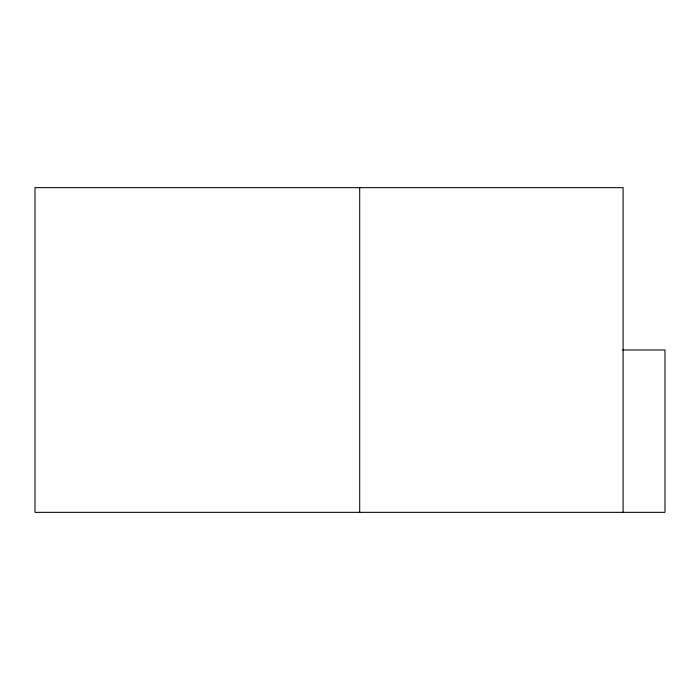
<?xml version="1.0" encoding="UTF-8"?>
<svg xmlns="http://www.w3.org/2000/svg" width="700" height="700" viewBox="0 0 700 700"><rect width="100%" height="100%" fill="white"/><g stroke="black" fill="none" stroke-linecap="round" stroke-linejoin="round"><path stroke-width="1.05" d="M622.729 350L665 350L665 512.347L35 512.347L35 187.653L623.105 187.653L623.105 512.347M359.704 187.653L359.704 512.347"/></g></svg>
